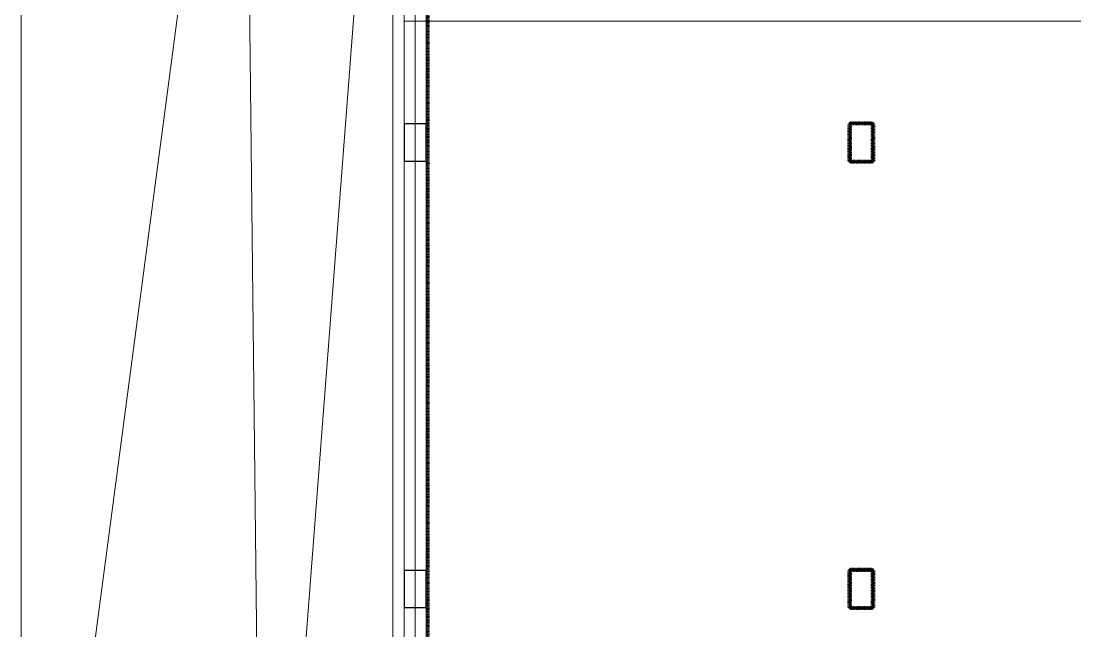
# Model space of a CAD drawing. Header units: millimetres. Extents: x -5300 to 98858, y -5196 to 93886.
# Drawn here: x -5300 to 8873, y 28436 to 36632 of the extents above; entities that cross this region are included whole.
import ezdxf

# ---------------------------------------------------------------- set-up
doc = ezdxf.new("R2010")
doc.units = ezdxf.units.MM
doc.linetypes.add('Штрих', pattern=[6.35, 3.175, -3.175])
doc.linetypes.add('Штрих_2_', pattern=[6.35, 3.175, -3.175])
for name, color, linetype, lineweight, true_color in [('_Разделитель помещений_', 4, 'Штрих', 70, 0x00ffff), ('Колонны', 7, 'Continuous', 18, 0x7f7f7f), ('Перекрытия', 7, 'Continuous', 18, 0x7f7f7f), ('Стены', 7, 'Continuous', 18, 0x7f7f7f), ('Стены разрез', 7, 'Continuous', 50, 0x7f7f7f)]:
    doc.layers.add(name, color=color, linetype=linetype, lineweight=lineweight, true_color=true_color)
doc.layers.add('Генплан', color=7, linetype='Continuous', lineweight=9)

# ---------------------------------------------------------------- blocks, each defined once
blk = doc.blocks.new('ПЕР-ДФ_Ш - ПЕР-ДФ_Ш-239736-Подвал')
at = {"layer": 'Перекрытия', "color": 254, "true_color": 0xd4d4d4}
for p, q in [((-150, 36650), (-150, 36630)), ((-150, 36630), (-150, 36650)), ((-150, 36630), (15650, 36630)), ((15650, 36630), (-150, 36630)), ((-150, 36630), (-150, 36630))]:
    blk.add_line(p, q, dxfattribs=at)
blk = doc.blocks.new('ПЕР-002 - ПЕР-002-240075-Подвал')
at = {"layer": 'Перекрытия', "color": 254, "true_color": 0xd4d4d4}
for p, q in [((15650, 36630), (-150, 36630)), ((-150, 36630), (-150, -150)), ((-150, -150), (-150, 36630)), ((-150, 36630), (15650, 36630)), ((-150, 36630), (-150, 36630)), ((15350, 36630), (150, 36630)), ((150, 36630), (150, 15650)), ((150, 15650), (150, 36630)), ((150, 36630), (15350, 36630)), ((150, 36630), (150, 36630)), ((5850, 34750), (5850, 35250)), ((5850, 35250), (6150, 35250)), ((6150, 35250), (5850, 35250)), ((5850, 35250), (5850, 34750)), ((5850, 35250), (5850, 35250)), ((6150, 35250), (6150, 34750)), ((6150, 34750), (6150, 35250)), ((6150, 35250), (6150, 35250)), ((6150, 34750), (5850, 34750)), ((5850, 34750), (6150, 34750)), ((5850, 34750), (5850, 34750)), ((6150, 34750), (6150, 34750)), ((5850, 28750), (5850, 29250)), ((5850, 29250), (6150, 29250)), ((6150, 29250), (5850, 29250)), ((5850, 29250), (5850, 28750)), ((5850, 29250), (5850, 29250)), ((6150, 29250), (6150, 28750)), ((6150, 28750), (6150, 29250)), ((6150, 29250), (6150, 29250)), ((6150, 28750), (5850, 28750)), ((5850, 28750), (6150, 28750)), ((5850, 28750), (5850, 28750)), ((6150, 28750), (6150, 28750))]:
    blk.add_line(p, q, dxfattribs=at)
blk = doc.blocks.new('СТН-01 - СТН-01 2-240565-Подвал')
at = {"layer": 'Стены', "color": 254, "true_color": 0xd4d4d4}
blk.add_line((0, 0), (0, 89500), dxfattribs=at)
blk = doc.blocks.new('СТН-01 - СТН-01-240558-Подвал')
at = {"layer": 'Стены', "color": 254, "true_color": 0xd4d4d4}
for p, q in [((-300, 43500), (-300, 13800)), ((-300, 43500), (-300, 15600)), ((-300, 13800), (-300, 43500)), ((-150, 43500), (-150, 13800)), ((-150, 13800), (-150, 43500)), ((-150, 15600), (-150, 43500)), ((150, 42930), (150, 15650)), ((170, 42930), (170, 15650)), ((-150, 36650), (-150, 35250)), ((-150, 36650), (-150, 36630)), ((-150, 36630), (-150, 36650)), ((-150, 36630), (-150, 36630)), ((-150, 36630), (-150, 35250)), ((-150, 35250), (-150, 36630)), ((-150, 36630), (150, 36630)), ((-150, 36630), (150, 36630)), ((150, 36630), (-150, 36630)), ((-150, 36630), (-150, 36630)), ((150, 36630), (-150, 36630)), ((150, 36630), (150, 36650)), ((150, 35250), (150, 36650)), ((150, 36650), (150, 36630)), ((150, 15650), (150, 36650)), ((150, 36650), (150, 15650)), ((150, 35250), (150, 36630)), ((150, 36630), (150, 36630)), ((150, 36630), (150, 35250)), ((150, 36630), (150, 36630)), ((170, 36650), (170, 15650)), ((170, 36650), (170, 15650)), ((-150, 35250), (150, 35250)), ((-150, 35250), (-150, 35250)), ((-150, 35250), (150, 35250)), ((-150, 35250), (-150, 35250)), ((150, 35250), (-150, 35250)), ((150, 35250), (150, 35250)), ((150, 35250), (150, 35250)), ((150, 34750), (-150, 34750)), ((-150, 34750), (-150, 34750)), ((150, 34750), (-150, 34750)), ((-150, 34750), (-150, 29250)), ((-150, 34750), (-150, 34750)), ((-150, 34750), (-150, 29250)), ((-150, 29250), (-150, 34750)), ((-150, 34750), (150, 34750)), ((150, 29250), (150, 34750)), ((150, 34750), (150, 34750)), ((150, 29250), (150, 34750)), ((150, 34750), (150, 34750)), ((150, 34750), (150, 29250)), ((-150, 29250), (150, 29250)), ((-150, 29250), (-150, 29250)), ((-150, 29250), (150, 29250)), ((-150, 29250), (-150, 29250)), ((150, 29250), (-150, 29250)), ((150, 29250), (150, 29250)), ((150, 29250), (150, 29250)), ((150, 28750), (-150, 28750)), ((-150, 28750), (-150, 28750)), ((150, 28750), (-150, 28750)), ((-150, 28750), (-150, 23250)), ((-150, 28750), (-150, 28750)), ((-150, 28750), (-150, 23250)), ((-150, 23250), (-150, 28750)), ((-150, 28750), (150, 28750)), ((150, 23250), (150, 28750)), ((150, 28750), (150, 28750)), ((150, 23250), (150, 28750)), ((150, 28750), (150, 28750)), ((150, 28750), (150, 23250))]:
    blk.add_line(p, q, dxfattribs=at)
blk = doc.blocks.new('СТН-01 - СТН-01-240562-Подвал')
for name in ['СТН-01 - СТН-01-240558-Подвал', 'СТН-01 - СТН-01 2-240565-Подвал']:
    blk.add_blockref(name, (0, 0))
blk = doc.blocks.new('СТ_ВОКОЛ-011 - СТ_ВОКОЛ-011 2-240700-Подвал')
at = {"layer": 'Стены', "color": 254, "true_color": 0xd4d4d4}
blk.add_line((6150, 35250), (5850, 35250), dxfattribs=at)
blk = doc.blocks.new('СТ_ВОКОЛ-011 - СТ_ВОКОЛ-011-240697-Подвал')
at = {"layer": 'Стены', "color": 254, "true_color": 0xd4d4d4}
for p, q in [((5835, 35265), (5835, 35265)), ((5835, 35250), (5835, 35250)), ((6150, 35265), (6150, 35265)), ((6150, 35250), (6150, 35250))]:
    blk.add_line(p, q, dxfattribs=at)
at = {"layer": 'Стены разрез', "color": 254, "lineweight": 25, "true_color": 0xd4d4d4}
for p, q in [((5835, 35265), (5835, 35250)), ((6150, 35265), (5835, 35265)), ((5835, 35250), (6150, 35250)), ((6150, 35250), (6150, 35265))]:
    blk.add_line(p, q, dxfattribs=at)
blk.add_blockref('СТ_ВОКОЛ-011 - СТ_ВОКОЛ-011 2-240700-Подвал', (0, 0))
blk = doc.blocks.new('СТ_ВОКОЛ-012 - СТ_ВОКОЛ-012 2-240732-Подвал')
at = {"layer": 'Стены', "color": 254, "true_color": 0xd4d4d4}
blk.add_line((5850, 35250), (5850, 34750), dxfattribs=at)
blk = doc.blocks.new('СТ_ВОКОЛ-012 - СТ_ВОКОЛ-012-240729-Подвал')
at = {"layer": 'Стены', "color": 254, "true_color": 0xd4d4d4}
for p, q in [((5835, 35250), (5835, 35250)), ((5850, 35250), (5850, 35250)), ((5835, 34750), (5835, 34750)), ((5850, 34750), (5850, 34750))]:
    blk.add_line(p, q, dxfattribs=at)
at = {"layer": 'Стены разрез', "color": 254, "lineweight": 25, "true_color": 0xd4d4d4}
for p, q in [((5850, 35250), (5835, 35250)), ((5835, 35250), (5835, 34750)), ((5850, 34750), (5850, 35250)), ((5835, 34750), (5850, 34750))]:
    blk.add_line(p, q, dxfattribs=at)
blk.add_blockref('СТ_ВОКОЛ-012 - СТ_ВОКОЛ-012 2-240732-Подвал', (0, 0))
blk = doc.blocks.new('СТ_ВОКОЛ-010 37539 - СТ_ВОКОЛ-010 2-241229-Подвал')
at = {"layer": 'Стены', "color": 254, "true_color": 0xd4d4d4}
blk.add_line((6150, 34750), (6150, 35250), dxfattribs=at)
blk = doc.blocks.new('СТ_ВОКОЛ-010 37539 - СТ_ВОКОЛ-010 37539-241226-Подвал')
at = {"layer": 'Стены', "color": 254, "true_color": 0xd4d4d4}
for p, q in [((6150, 35265), (6150, 35265)), ((6165, 35265), (6165, 35265)), ((6150, 34750), (6150, 34750)), ((6165, 34750), (6165, 34750))]:
    blk.add_line(p, q, dxfattribs=at)
at = {"layer": 'Стены разрез', "color": 254, "lineweight": 25, "true_color": 0xd4d4d4}
for p, q in [((6165, 35265), (6150, 35265)), ((6150, 35265), (6150, 34750)), ((6165, 34750), (6165, 35265)), ((6150, 34750), (6165, 34750))]:
    blk.add_line(p, q, dxfattribs=at)
blk.add_blockref('СТ_ВОКОЛ-010 37539 - СТ_ВОКОЛ-010 2-241229-Подвал', (0, 0))
blk = doc.blocks.new('СТ_ВОКОЛ-011 45970 - СТ_ВОКОЛ-011 2-242105-Подвал')
at = {"layer": 'Стены', "color": 254, "true_color": 0xd4d4d4}
blk.add_line((6150, 29250), (5850, 29250), dxfattribs=at)
blk = doc.blocks.new('СТ_ВОКОЛ-011 45970 - СТ_ВОКОЛ-011 45970-242102-Подвал')
at = {"layer": 'Стены', "color": 254, "true_color": 0xd4d4d4}
for p, q in [((5835, 29265), (5835, 29265)), ((5835, 29250), (5835, 29250)), ((6150, 29265), (6150, 29265)), ((6150, 29250), (6150, 29250))]:
    blk.add_line(p, q, dxfattribs=at)
at = {"layer": 'Стены разрез', "color": 254, "lineweight": 25, "true_color": 0xd4d4d4}
for p, q in [((5835, 29265), (5835, 29250)), ((6150, 29265), (5835, 29265)), ((5835, 29250), (6150, 29250)), ((6150, 29250), (6150, 29265))]:
    blk.add_line(p, q, dxfattribs=at)
blk.add_blockref('СТ_ВОКОЛ-011 45970 - СТ_ВОКОЛ-011 2-242105-Подвал', (0, 0))
blk = doc.blocks.new('СТ_ВОКОЛ-009 46078 - СТ_ВОКОЛ-009 2-242121-Подвал')
at = {"layer": 'Стены', "color": 254, "true_color": 0xd4d4d4}
blk.add_line((5850, 34750), (6150, 34750), dxfattribs=at)
blk = doc.blocks.new('СТ_ВОКОЛ-009 46078 - СТ_ВОКОЛ-009 46078-242118-Подвал')
at = {"layer": 'Стены', "color": 254, "true_color": 0xd4d4d4}
for p, q in [((5835, 34750), (5835, 34750)), ((5835, 34735), (5835, 34735)), ((6165, 34750), (6165, 34750)), ((6165, 34735), (6165, 34735))]:
    blk.add_line(p, q, dxfattribs=at)
at = {"layer": 'Стены разрез', "color": 254, "lineweight": 25, "true_color": 0xd4d4d4}
for p, q in [((6165, 34750), (5835, 34750)), ((5835, 34750), (5835, 34735)), ((5835, 34735), (6165, 34735)), ((6165, 34735), (6165, 34750))]:
    blk.add_line(p, q, dxfattribs=at)
blk.add_blockref('СТ_ВОКОЛ-009 46078 - СТ_ВОКОЛ-009 2-242121-Подвал', (0, 0))
blk = doc.blocks.new('СТ_ВОКОЛ-010 46195 - СТ_ВОКОЛ-010 2-242137-Подвал')
at = {"layer": 'Стены', "color": 254, "true_color": 0xd4d4d4}
blk.add_line((6150, 28750), (6150, 29250), dxfattribs=at)
blk = doc.blocks.new('СТ_ВОКОЛ-010 46195 - СТ_ВОКОЛ-010 46195-242134-Подвал')
at = {"layer": 'Стены', "color": 254, "true_color": 0xd4d4d4}
for p, q in [((6150, 29265), (6150, 29265)), ((6165, 29265), (6165, 29265)), ((6150, 28750), (6150, 28750)), ((6165, 28750), (6165, 28750))]:
    blk.add_line(p, q, dxfattribs=at)
at = {"layer": 'Стены разрез', "color": 254, "lineweight": 25, "true_color": 0xd4d4d4}
for p, q in [((6165, 29265), (6150, 29265)), ((6150, 29265), (6150, 28750)), ((6165, 28750), (6165, 29265)), ((6150, 28750), (6165, 28750))]:
    blk.add_line(p, q, dxfattribs=at)
blk.add_blockref('СТ_ВОКОЛ-010 46195 - СТ_ВОКОЛ-010 2-242137-Подвал', (0, 0))
blk = doc.blocks.new('СТ_ВОКОЛ-009 58390 - СТ_ВОКОЛ-009 2-242318-Подвал')
at = {"layer": 'Стены', "color": 254, "true_color": 0xd4d4d4}
blk.add_line((5850, 28750), (6150, 28750), dxfattribs=at)
blk = doc.blocks.new('СТ_ВОКОЛ-009 58390 - СТ_ВОКОЛ-009 58390-242315-Подвал')
at = {"layer": 'Стены', "color": 254, "true_color": 0xd4d4d4}
for p, q in [((5835, 28750), (5835, 28750)), ((5835, 28735), (5835, 28735)), ((6165, 28750), (6165, 28750)), ((6165, 28735), (6165, 28735))]:
    blk.add_line(p, q, dxfattribs=at)
at = {"layer": 'Стены разрез', "color": 254, "lineweight": 25, "true_color": 0xd4d4d4}
for p, q in [((6165, 28750), (5835, 28750)), ((5835, 28750), (5835, 28735)), ((5835, 28735), (6165, 28735)), ((6165, 28735), (6165, 28750))]:
    blk.add_line(p, q, dxfattribs=at)
blk.add_blockref('СТ_ВОКОЛ-009 58390 - СТ_ВОКОЛ-009 2-242318-Подвал', (0, 0))
blk = doc.blocks.new('СТ_ВОКОЛ-012 58719 - СТ_ВОКОЛ-012 2-242366-Подвал')
at = {"layer": 'Стены', "color": 254, "true_color": 0xd4d4d4}
blk.add_line((5850, 29250), (5850, 28750), dxfattribs=at)
blk = doc.blocks.new('СТ_ВОКОЛ-012 58719 - СТ_ВОКОЛ-012 58719-242363-Подвал')
at = {"layer": 'Стены', "color": 254, "true_color": 0xd4d4d4}
for p, q in [((5835, 29250), (5835, 29250)), ((5850, 29250), (5850, 29250)), ((5835, 28750), (5835, 28750)), ((5850, 28750), (5850, 28750))]:
    blk.add_line(p, q, dxfattribs=at)
at = {"layer": 'Стены разрез', "color": 254, "lineweight": 25, "true_color": 0xd4d4d4}
for p, q in [((5850, 29250), (5835, 29250)), ((5835, 29250), (5835, 28750)), ((5850, 28750), (5850, 29250)), ((5835, 28750), (5850, 28750))]:
    blk.add_line(p, q, dxfattribs=at)
blk.add_blockref('СТ_ВОКОЛ-012 58719 - СТ_ВОКОЛ-012 2-242366-Подвал', (0, 0))
blk = doc.blocks.new('Местность - Местность-379060-Подвал')
at = {"layer": 'Генплан', "color": 253, "true_color": 0xaaaaaa}
for p, q in [((-2300, 43500), (-5300, 20800)), ((-5300, 20800), (-5300, 43500)), ((-5300, 20800), (-2300, 43500)), ((-5300, 43500), (-5300, 20800)), ((-5300, 20800), (-5300, 43500)), ((-5300, 43500), (-5300, 20800)), ((-2050, 20800), (-2300, 43500)), ((-2300, 43500), (-2050, 20800)), ((-2050, 20800), (-300, 43500)), ((-300, 43500), (-2050, 20800)), ((-300, 43500), (-300, 20800)), ((-300, 43500), (-300, 20800)), ((-300, 20800), (-300, 43500)), ((-300, 20800), (-300, 43500))]:
    blk.add_line(p, q, dxfattribs=at)
blk = doc.blocks.new('Местность - Местность-379064-Подвал')
blk.add_blockref('Местность - Местность-379060-Подвал', (0, 0))
blk = doc.blocks.new('КОЛ-002 300х500 300 x 500 110141 - КОЛ-002 300х500 300 x 500 110141-385029-Подвал')
at = {"layer": 'Колонны', "color": 254, "lineweight": 25, "true_color": 0xd4d4d4}
for p, q in [((150, 250), (-150, 250)), ((-150, 250), (-150, -250)), ((150, -250), (150, 250)), ((-150, -250), (150, -250))]:
    blk.add_line(p, q, dxfattribs=at)
at = {"layer": 'Колонны', "color": 254, "true_color": 0xd4d4d4}
for p, q in [((-150, 250), (-150, 250)), ((150, 250), (150, 250)), ((-150, -250), (-150, -250)), ((150, -250), (150, -250))]:
    blk.add_line(p, q, dxfattribs=at)
blk = doc.blocks.new('КОЛ-002 300х500 300 x 500 107176 - КОЛ-002 300х500 300 x 500 107176-384963-Подвал')
at = {"layer": 'Колонны', "color": 254, "lineweight": 25, "true_color": 0xd4d4d4}
for p, q in [((150, 250), (-150, 250)), ((-150, 250), (-150, -250)), ((150, -250), (150, 250)), ((-150, -250), (150, -250))]:
    blk.add_line(p, q, dxfattribs=at)
at = {"layer": 'Колонны', "color": 254, "true_color": 0xd4d4d4}
for p, q in [((-150, 250), (-150, 250)), ((150, 250), (150, 250)), ((-150, -250), (-150, -250)), ((150, -250), (150, -250))]:
    blk.add_line(p, q, dxfattribs=at)
blk = doc.blocks.new('КОЛ-001 300х500 300 x 500 7394 - КОЛ-001 300х500 300 x 500 7394-384303-Подвал')
at = {"layer": 'Колонны', "color": 254, "lineweight": 25, "true_color": 0xd4d4d4}
for p, q in [((150, 250), (-150, 250)), ((-150, 250), (-150, -250)), ((150, -250), (150, 250)), ((-150, -250), (150, -250))]:
    blk.add_line(p, q, dxfattribs=at)
at = {"layer": 'Колонны', "color": 254, "true_color": 0xd4d4d4}
for p, q in [((-150, 250), (-150, 250)), ((150, 250), (150, 250)), ((-150, -250), (-150, -250)), ((150, -250), (150, -250))]:
    blk.add_line(p, q, dxfattribs=at)
blk = doc.blocks.new('КОЛ-001 300х500 300 x 500 7295 - КОЛ-001 300х500 300 x 500 7295-384292-Подвал')
at = {"layer": 'Колонны', "color": 254, "lineweight": 25, "true_color": 0xd4d4d4}
for p, q in [((150, 250), (-150, 250)), ((-150, 250), (-150, -250)), ((150, -250), (150, 250)), ((-150, -250), (150, -250))]:
    blk.add_line(p, q, dxfattribs=at)
at = {"layer": 'Колонны', "color": 254, "true_color": 0xd4d4d4}
for p, q in [((-150, 250), (-150, 250)), ((150, 250), (150, 250)), ((-150, -250), (-150, -250)), ((150, -250), (150, -250))]:
    blk.add_line(p, q, dxfattribs=at)

msp = doc.modelspace()

# ---------------------------------------------------------------- linework, layer by layer
at = {"layer": '_Разделитель помещений_', "color": 131, "linetype": 'Штрих_2_', "true_color": 0xaaffff}
for p, q in [((170, 42915), (170, 13510)), ((5835, 34750), (5835, 35250)), ((5835, 35250), (5850, 35250)), ((5850, 35265), (6150, 35265)), ((5850, 35250), (5850, 35265)), ((5850, 35250), (5850, 34750)), ((6150, 35250), (5850, 35250)), ((6150, 35265), (6150, 35250)), ((6150, 34750), (6150, 35250)), ((6150, 35250), (6165, 35250)), ((6165, 35250), (6165, 34750)), ((5850, 34750), (5835, 34750)), ((5850, 34735), (5850, 34750)), ((5850, 34750), (6150, 34750)), ((6150, 34735), (5850, 34735)), ((6150, 34750), (6150, 34735)), ((6165, 34750), (6150, 34750)), ((5835, 28750), (5835, 29250)), ((5835, 29250), (5850, 29250)), ((5850, 29250), (5850, 29265)), ((5850, 29265), (6150, 29265)), ((5850, 29250), (5850, 28750)), ((6150, 29250), (5850, 29250)), ((6150, 29265), (6150, 29250)), ((6150, 29250), (6165, 29250)), ((6150, 28750), (6150, 29250)), ((6165, 29250), (6165, 28750)), ((5850, 28750), (5835, 28750)), ((5850, 28750), (6150, 28750)), ((5850, 28735), (5850, 28750)), ((6150, 28735), (5850, 28735)), ((6150, 28750), (6150, 28735)), ((6165, 28750), (6150, 28750))]:
    msp.add_line(p, q, dxfattribs=at)

# ---------------------------------------------------------------- block references
at = {"layer": 'Генплан', "color": 253, "true_color": 0xaaaaaa}
msp.add_blockref('Местность - Местность-379064-Подвал', (0, 0), dxfattribs=at)
at = {"layer": 'Колонны', "color": 254, "true_color": 0xd4d4d4}
for name, p in [('КОЛ-001 300х500 300 x 500 7394 - КОЛ-001 300х500 300 x 500 7394-384303-Подвал', (0, 35000)), ('КОЛ-002 300х500 300 x 500 107176 - КОЛ-002 300х500 300 x 500 107176-384963-Подвал', (6000, 35000)), ('КОЛ-001 300х500 300 x 500 7295 - КОЛ-001 300х500 300 x 500 7295-384292-Подвал', (0, 29000)), ('КОЛ-002 300х500 300 x 500 110141 - КОЛ-002 300х500 300 x 500 110141-385029-Подвал', (6000, 29000))]:
    msp.add_blockref(name, p, dxfattribs=at)
at = {"layer": 'Перекрытия', "color": 254, "true_color": 0xd4d4d4}
for name in ['ПЕР-ДФ_Ш - ПЕР-ДФ_Ш-239736-Подвал', 'ПЕР-002 - ПЕР-002-240075-Подвал']:
    msp.add_blockref(name, (0, 0), dxfattribs=at)
at = {"layer": 'Стены', "color": 254, "true_color": 0xd4d4d4}
for name in ['СТН-01 - СТН-01-240562-Подвал', 'СТ_ВОКОЛ-011 - СТ_ВОКОЛ-011-240697-Подвал', 'СТ_ВОКОЛ-012 - СТ_ВОКОЛ-012-240729-Подвал', 'СТ_ВОКОЛ-010 37539 - СТ_ВОКОЛ-010 37539-241226-Подвал', 'СТ_ВОКОЛ-009 46078 - СТ_ВОКОЛ-009 46078-242118-Подвал', 'СТ_ВОКОЛ-011 45970 - СТ_ВОКОЛ-011 45970-242102-Подвал', 'СТ_ВОКОЛ-012 58719 - СТ_ВОКОЛ-012 58719-242363-Подвал', 'СТ_ВОКОЛ-010 46195 - СТ_ВОКОЛ-010 46195-242134-Подвал', 'СТ_ВОКОЛ-009 58390 - СТ_ВОКОЛ-009 58390-242315-Подвал']:
    msp.add_blockref(name, (0, 0), dxfattribs=at)

doc.saveas('drawing.dxf')
